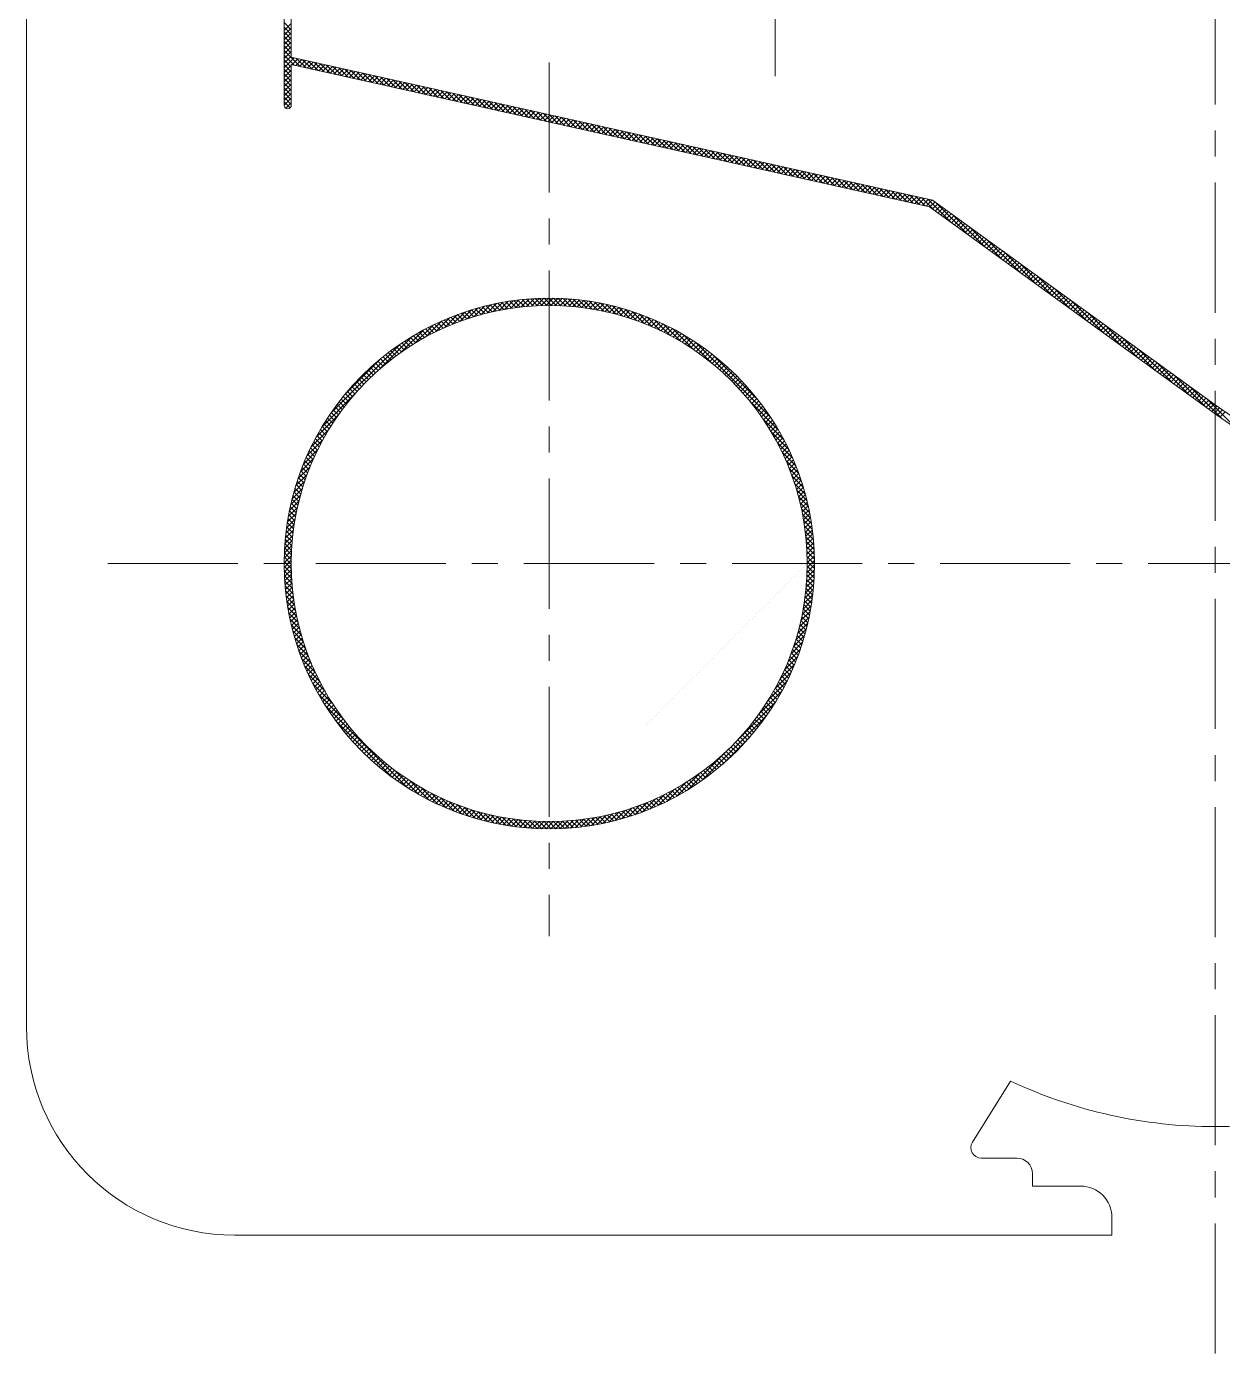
# Model space of a CAD drawing. Header units: millimetres. Extents: x -394 to 6212, y -2458 to 809.
# Drawn here: x 2890.57 to 2913.56, y -1895.46 to -1869.96 of the extents above; entities that cross this region are included whole.
import ezdxf

# ---------------------------------------------------------------- set-up
doc = ezdxf.new("R2010")
doc.units = ezdxf.units.MM
doc.linetypes.add('CENTERX2', pattern=[4, 2.5, -0.5, 0.5, -0.5])
for name, color, linetype, lineweight, true_color in [('1', 1, 'Continuous', 18, 0xff0000), ('2', 2, 'Continuous', 18, 0xffff00), ('3', 3, 'CENTERX2', 18, 0x00ff00)]:
    doc.layers.add(name, color=color, linetype=linetype, lineweight=lineweight, true_color=true_color)

msp = doc.modelspace()

# ---------------------------------------------------------------- hatches: boundary and pattern name
at = {"layer": '2'}
h = msp.add_hatch(dxfattribs=at)
h.set_pattern_fill('ANSI37', color=256, scale=0.02, style=0)
h.set_pattern_definition([(45, (2525.19108, -2369.49674), (-0.0449012806, 0.0449012806), []), (135, (2525.19108, -2369.49674), (-0.0449012806, -0.0449012806), [])])
edge = h.paths.add_edge_path(flags=0)
edge.add_line((2900.62236, -1875.18105), (2900.62236, -1875.31944))
edge.add_arc((2900.62236, -1880.27884), 4.9594, 0, 90, ccw=False)
edge.add_line((2905.58177, -1880.27884), (2905.72016, -1880.27884))
edge.add_arc((2900.62236, -1880.27884), 5.09779, 0, 90)
edge = h.paths.add_edge_path(flags=0)
edge.add_line((2900.62236, -1875.31944), (2900.62236, -1875.18105))
edge.add_arc((2900.62236, -1880.27884), 5.09779, 90, 180)
edge.add_line((2895.52457, -1880.27884), (2895.66296, -1880.27884))
edge.add_arc((2900.62236, -1880.27884), 4.9594, 90, 180, ccw=False)
edge = h.paths.add_edge_path(flags=0)
edge.add_line((2895.66296, -1880.27884), (2895.52457, -1880.27884))
edge.add_arc((2900.62236, -1880.27884), 5.09779, 180, 270)
edge.add_line((2900.62236, -1885.37663), (2900.62236, -1885.23824))
edge.add_arc((2900.62236, -1880.27884), 4.9594, 180, 270, ccw=False)
edge = h.paths.add_edge_path(flags=0)
edge.add_line((2905.72016, -1880.27884), (2905.58177, -1880.27884))
edge.add_arc((2900.62236, -1880.27884), 4.9594, 270, 360, ccw=False)
edge.add_line((2900.62236, -1885.23824), (2900.62236, -1885.37663))
edge.add_arc((2900.62236, -1880.27884), 5.09779, 270, 360)

# ---------------------------------------------------------------- linework, layer by layer
at = {"layer": '1'}
for p, q in [((2890.57369, -1823.93368), (2890.57369, -1889.18445)), ((2895.52457, -1841.67451), (2895.52457, -1871.47187)), ((2895.66296, -1842.56899), (2895.66296, -1870.54914)), ((2907.99143, -1873.29396), (2895.66296, -1870.54914)), ((2895.66296, -1870.69092), (2895.66296, -1871.47187)), ((2907.93341, -1873.42282), (2895.66296, -1870.69092)), ((2913.42236, -1877.2295), (2907.99143, -1873.29396)), ((2913.448, -1877.41899), (2907.93341, -1873.42282)), ((2923.29311, -1884.15009), (2913.42236, -1877.2295)), ((2923.21164, -1884.26198), (2913.448, -1877.41899)), ((2908.75434, -1891.39704), (2909.4888, -1890.22296)), ((2909.60945, -1891.70311), (2908.92389, -1891.70311)), ((2909.90945, -1892.24126), (2909.90945, -1892.00311)), ((2910.83556, -1892.24126), (2909.90945, -1892.24126)), ((2911.43556, -1892.84126), (2911.43556, -1893.18445)), ((2894.57369, -1893.18445), (2911.43556, -1893.18445))]:
    msp.add_line(p, q, dxfattribs=at)
for radius in [5.09779, 4.9594]:
    msp.add_circle((2900.62236, -1880.27884), radius, dxfattribs=at)
for centre, radius, start, end in [((2895.59377, -1871.47187), 0.06919, 180, 0), ((2894.57369, -1889.18445), 4, 180, 270), ((2913.40795, -1881.88651), 9.21174, 244.820747, 270.089651), ((2913.43678, -1881.88651), 9.21174, 269.910349, 295.179253), ((2908.92389, -1891.50311), 0.2, 147.971323, 270), ((2909.60945, -1892.00311), 0.3, 0, 90), ((2910.83556, -1892.84126), 0.6, 360, 90)]:
    msp.add_arc(centre, radius, start, end, dxfattribs=at)
at = {"layer": '2'}
for p, q in [((2895.66296, -1870.0206), (2895.52457, -1869.88221)), ((2895.52457, -1870.03683), (2895.66296, -1869.89845)), ((2895.66296, -1870.11041), (2895.52457, -1869.97202)), ((2895.52457, -1870.12664), (2895.66296, -1869.98825)), ((2895.66296, -1870.20021), (2895.52457, -1870.06182)), ((2895.52457, -1870.21644), (2895.66296, -1870.07805)), ((2895.66296, -1870.29001), (2895.52457, -1870.15162)), ((2895.52457, -1870.30624), (2895.66296, -1870.16785)), ((2895.66296, -1870.37981), (2895.52457, -1870.24142)), ((2895.52457, -1870.39604), (2895.66296, -1870.25766)), ((2895.66296, -1870.46962), (2895.52457, -1870.33123)), ((2895.52457, -1870.48585), (2895.66296, -1870.34746)), ((2895.83212, -1870.72858), (2895.52457, -1870.42103)), ((2895.52457, -1870.57565), (2895.66296, -1870.43726)), ((2895.7166, -1870.70286), (2895.52457, -1870.51083)), ((2895.52457, -1870.66545), (2895.66296, -1870.52706)), ((2895.52457, -1870.75526), (2895.71835, -1870.56147)), ((2895.66296, -1870.73902), (2895.52457, -1870.60063)), ((2895.66296, -1870.82883), (2895.52457, -1870.69044)), ((2895.52457, -1870.84506), (2895.66296, -1870.70667)), ((2895.66296, -1870.91863), (2895.52457, -1870.78024)), ((2895.52457, -1870.93486), (2895.66296, -1870.79647)), ((2895.67584, -1870.69379), (2895.7918, -1870.57783)), ((2895.74929, -1870.71014), (2895.86525, -1870.59418)), ((2895.94764, -1870.7543), (2895.76526, -1870.57192)), ((2895.82274, -1870.72649), (2895.9387, -1870.61053)), ((2896.06317, -1870.78002), (2895.88078, -1870.59764)), ((2895.89619, -1870.74284), (2896.01215, -1870.62688)), ((2895.96964, -1870.7592), (2896.0856, -1870.64324)), ((2896.17869, -1870.80574), (2895.9963, -1870.62336)), ((2896.04309, -1870.77555), (2896.15905, -1870.65959)), ((2896.29421, -1870.83146), (2896.11183, -1870.64908)), ((2896.11654, -1870.7919), (2896.2325, -1870.67594)), ((2896.18999, -1870.80826), (2896.30595, -1870.6923)), ((2896.40973, -1870.85718), (2896.22735, -1870.6748)), ((2896.26344, -1870.82461), (2896.3794, -1870.70865)), ((2896.33689, -1870.84096), (2896.45285, -1870.725)), ((2896.52526, -1870.8829), (2896.34287, -1870.70052)), ((2896.41034, -1870.85731), (2896.5263, -1870.74135)), ((2896.64078, -1870.90862), (2896.45839, -1870.72624)), ((2896.48379, -1870.87367), (2896.59975, -1870.75771)), ((2896.55724, -1870.89002), (2896.6732, -1870.77406)), ((2896.7563, -1870.93434), (2896.57392, -1870.75196)), ((2896.63069, -1870.90637), (2896.74665, -1870.79041)), ((2896.87182, -1870.96006), (2896.68944, -1870.77768)), ((2896.70414, -1870.92273), (2896.8201, -1870.80677)), ((2896.98735, -1870.98578), (2896.80496, -1870.8034)), ((2895.66296, -1871.00843), (2895.52457, -1870.87004)), ((2895.52457, -1871.02466), (2895.66296, -1870.88627)), ((2895.66296, -1871.09823), (2895.52457, -1870.95984)), ((2895.52457, -1871.11447), (2895.66296, -1870.97608)), ((2895.66296, -1871.18804), (2895.52457, -1871.04965)), ((2895.52457, -1871.20427), (2895.66296, -1871.06588)), ((2896.77759, -1870.93908), (2896.89355, -1870.82312)), ((2896.85104, -1870.95543), (2896.967, -1870.83947)), ((2897.10287, -1871.0115), (2896.92049, -1870.82912)), ((2896.92449, -1870.97178), (2897.04045, -1870.85582)), ((2896.99794, -1870.98814), (2897.1139, -1870.87218)), ((2897.21839, -1871.03722), (2897.03601, -1870.85484)), ((2897.07139, -1871.00449), (2897.18735, -1870.88853)), ((2897.14484, -1871.02084), (2897.2608, -1870.90488)), ((2897.33391, -1871.06294), (2897.15153, -1870.88056)), ((2897.21829, -1871.0372), (2897.33425, -1870.92124)), ((2897.44944, -1871.08866), (2897.26705, -1870.90628)), ((2897.29173, -1871.05355), (2897.4077, -1870.93759)), ((2897.36518, -1871.0699), (2897.48115, -1870.95394)), ((2897.56496, -1871.11438), (2897.38258, -1870.932)), ((2897.43863, -1871.08626), (2897.55459, -1870.97029)), ((2897.68048, -1871.1401), (2897.4981, -1870.95772)), ((2897.51208, -1871.10261), (2897.62804, -1870.98665)), ((2897.58553, -1871.11896), (2897.70149, -1871.003)), ((2897.79601, -1871.16582), (2897.61362, -1870.98344)), ((2897.65898, -1871.13531), (2897.77494, -1871.01935)), ((2897.91153, -1871.19154), (2897.72914, -1871.00916)), ((2897.73243, -1871.15167), (2897.84839, -1871.03571)), ((2897.80588, -1871.16802), (2897.92184, -1871.05206)), ((2898.02705, -1871.21726), (2897.84467, -1871.03488)), ((2897.87933, -1871.18437), (2897.99529, -1871.06841)), ((2898.14257, -1871.24298), (2897.96019, -1871.0606)), ((2895.66296, -1871.27784), (2895.52457, -1871.13945)), ((2895.52457, -1871.29407), (2895.66296, -1871.15568)), ((2895.66296, -1871.36764), (2895.52457, -1871.22925)), ((2895.52457, -1871.38387), (2895.66296, -1871.24548)), ((2895.66296, -1871.45744), (2895.52457, -1871.31906)), ((2897.95278, -1871.20073), (2898.06874, -1871.08477)), ((2898.02623, -1871.21708), (2898.14219, -1871.10112)), ((2898.2581, -1871.2687), (2898.07571, -1871.08632)), ((2898.09968, -1871.23343), (2898.21564, -1871.11747)), ((2898.17313, -1871.24978), (2898.28909, -1871.13382)), ((2898.37362, -1871.29442), (2898.19123, -1871.11204)), ((2898.24658, -1871.26614), (2898.36254, -1871.15018)), ((2898.48914, -1871.32014), (2898.30676, -1871.13776)), ((2898.32003, -1871.28249), (2898.43599, -1871.16653)), ((2898.39348, -1871.29884), (2898.50944, -1871.18288)), ((2898.60466, -1871.34586), (2898.42228, -1871.16348)), ((2898.46693, -1871.3152), (2898.58289, -1871.19924)), ((2898.72019, -1871.37158), (2898.5378, -1871.1892)), ((2898.54038, -1871.33155), (2898.65634, -1871.21559)), ((2898.61383, -1871.3479), (2898.72979, -1871.23194)), ((2898.83571, -1871.3973), (2898.65332, -1871.21492)), ((2898.68728, -1871.36425), (2898.80324, -1871.24829)), ((2898.76073, -1871.38061), (2898.87669, -1871.26465)), ((2898.95123, -1871.42302), (2898.76885, -1871.24064)), ((2898.83418, -1871.39696), (2898.95014, -1871.281)), ((2899.06675, -1871.44874), (2898.88437, -1871.26636)), ((2898.90763, -1871.41331), (2899.02359, -1871.29735)), ((2898.98108, -1871.42967), (2899.09704, -1871.31371)), ((2899.18228, -1871.47446), (2898.99989, -1871.29208)), ((2899.2978, -1871.50018), (2899.11542, -1871.3178)), ((2895.63951, -1871.52379), (2895.52457, -1871.40886)), ((2895.52459, -1871.47365), (2895.66296, -1871.33529)), ((2895.5553, -1871.52939), (2895.53624, -1871.51033)), ((2895.55734, -1871.53071), (2895.66296, -1871.42509)), ((2899.05453, -1871.44602), (2899.17049, -1871.33006)), ((2899.12798, -1871.46237), (2899.24394, -1871.34641)), ((2899.20143, -1871.47873), (2899.31739, -1871.36276)), ((2899.41332, -1871.5259), (2899.23094, -1871.34352)), ((2899.27488, -1871.49508), (2899.39084, -1871.37912)), ((2899.52884, -1871.55162), (2899.34646, -1871.36924)), ((2899.34833, -1871.51143), (2899.46429, -1871.39547)), ((2899.42177, -1871.52778), (2899.53774, -1871.41182)), ((2899.64437, -1871.57734), (2899.46198, -1871.39496)), ((2899.49522, -1871.54414), (2899.61119, -1871.42818)), ((2899.56867, -1871.56049), (2899.68463, -1871.44453)), ((2899.75989, -1871.60306), (2899.57751, -1871.42068)), ((2899.64212, -1871.57684), (2899.75808, -1871.46088)), ((2899.87541, -1871.62878), (2899.69303, -1871.4464)), ((2899.71557, -1871.5932), (2899.83153, -1871.47723)), ((2899.78902, -1871.60955), (2899.90498, -1871.49359)), ((2899.99094, -1871.6545), (2899.80855, -1871.47212)), ((2899.86247, -1871.6259), (2899.97843, -1871.50994)), ((2900.10646, -1871.68022), (2899.92407, -1871.49784)), ((2899.93592, -1871.64225), (2900.05188, -1871.52629)), ((2900.00937, -1871.65861), (2900.12533, -1871.54265)), ((2900.22198, -1871.70594), (2900.0396, -1871.52356)), ((2900.08282, -1871.67496), (2900.19878, -1871.559)), ((2900.3375, -1871.73166), (2900.15512, -1871.54928)), ((2900.15627, -1871.69131), (2900.27223, -1871.57535)), ((2900.45303, -1871.75738), (2900.27064, -1871.575)), ((2900.22972, -1871.70767), (2900.34568, -1871.59171)), ((2900.30317, -1871.72402), (2900.41913, -1871.60806)), ((2900.37662, -1871.74037), (2900.49258, -1871.62441)), ((2900.56855, -1871.7831), (2900.38616, -1871.60072)), ((2900.45007, -1871.75672), (2900.56603, -1871.64076)), ((2900.68407, -1871.80882), (2900.50169, -1871.62644)), ((2900.52352, -1871.77308), (2900.63948, -1871.65712)), ((2900.59697, -1871.78943), (2900.71293, -1871.67347)), ((2900.79959, -1871.83454), (2900.61721, -1871.65216)), ((2900.67042, -1871.80578), (2900.78638, -1871.68982)), ((2900.91512, -1871.86026), (2900.73273, -1871.67788)), ((2900.74387, -1871.82214), (2900.85983, -1871.70618)), ((2900.81732, -1871.83849), (2900.93328, -1871.72253)), ((2901.03064, -1871.88598), (2900.84826, -1871.7036)), ((2900.89077, -1871.85484), (2901.00673, -1871.73888)), ((2901.14616, -1871.9117), (2900.96378, -1871.72932)), ((2900.96422, -1871.87119), (2901.08018, -1871.75523)), ((2901.03767, -1871.88755), (2901.15363, -1871.77159)), ((2901.26168, -1871.93742), (2901.0793, -1871.75504)), ((2901.11112, -1871.9039), (2901.22708, -1871.78794)), ((2901.18457, -1871.92025), (2901.30053, -1871.80429)), ((2901.37721, -1871.96314), (2901.19482, -1871.78076)), ((2901.25802, -1871.93661), (2901.37398, -1871.82065)), ((2901.49273, -1871.98886), (2901.31035, -1871.80648)), ((2901.33147, -1871.95296), (2901.44743, -1871.837)), ((2901.60825, -1872.01458), (2901.42587, -1871.8322)), ((2901.40492, -1871.96931), (2901.52088, -1871.85335)), ((2901.47837, -1871.98567), (2901.59433, -1871.8697)), ((2901.72377, -1872.0403), (2901.54139, -1871.85792)), ((2901.55181, -1872.00202), (2901.66778, -1871.88606)), ((2901.62526, -1872.01837), (2901.74123, -1871.90241)), ((2901.8393, -1872.06602), (2901.65691, -1871.88364)), ((2901.69871, -1872.03472), (2901.81467, -1871.91876)), ((2901.77216, -1872.05108), (2901.88812, -1871.93512)), ((2901.95482, -1872.09174), (2901.77244, -1871.90936)), ((2901.84561, -1872.06743), (2901.96157, -1871.95147)), ((2902.07034, -1872.11746), (2901.88796, -1871.93508)), ((2901.91906, -1872.08378), (2902.03502, -1871.96782)), ((2901.99251, -1872.10014), (2902.10847, -1871.98418)), ((2902.18587, -1872.14318), (2902.00348, -1871.9608)), ((2902.06596, -1872.11649), (2902.18192, -1872.00053)), ((2902.30139, -1872.1689), (2902.119, -1871.98652)), ((2902.13941, -1872.13284), (2902.25537, -1872.01688)), ((2902.21286, -1872.14919), (2902.32882, -1872.03323)), ((2902.41691, -1872.19462), (2902.23453, -1872.01224)), ((2902.28631, -1872.16555), (2902.40227, -1872.04959)), ((2902.53243, -1872.22034), (2902.35005, -1872.03796)), ((2902.35976, -1872.1819), (2902.47572, -1872.06594)), ((2902.43321, -1872.19825), (2902.54917, -1872.08229)), ((2902.64796, -1872.24606), (2902.46557, -1872.06368)), ((2902.76348, -1872.27178), (2902.58109, -1872.0894)), ((2902.50666, -1872.21461), (2902.62262, -1872.09865)), ((2902.58011, -1872.23096), (2902.69607, -1872.115)), ((2902.65356, -1872.24731), (2902.76952, -1872.13135)), ((2902.879, -1872.2975), (2902.69662, -1872.11512)), ((2902.72701, -1872.26366), (2902.84297, -1872.1477)), ((2902.80046, -1872.28002), (2902.91642, -1872.16406)), ((2902.99452, -1872.32322), (2902.81214, -1872.14084)), ((2902.87391, -1872.29637), (2902.98987, -1872.18041)), ((2903.11005, -1872.34894), (2902.92766, -1872.16656)), ((2902.94736, -1872.31272), (2903.06332, -1872.19676)), ((2903.02081, -1872.32908), (2903.13677, -1872.21312)), ((2903.22557, -1872.37466), (2903.04319, -1872.19228)), ((2903.09426, -1872.34543), (2903.21022, -1872.22947)), ((2903.34109, -1872.40038), (2903.15871, -1872.218)), ((2903.16771, -1872.36178), (2903.28367, -1872.24582)), ((2903.24116, -1872.37813), (2903.35712, -1872.26217)), ((2903.45661, -1872.4261), (2903.27423, -1872.24372)), ((2903.31461, -1872.39449), (2903.43057, -1872.27853)), ((2903.38806, -1872.41084), (2903.50402, -1872.29488)), ((2903.57214, -1872.45182), (2903.38975, -1872.26944)), ((2903.46151, -1872.42719), (2903.57747, -1872.31123)), ((2903.68766, -1872.47754), (2903.50528, -1872.29516)), ((2903.53496, -1872.44355), (2903.65092, -1872.32759)), ((2903.60841, -1872.4599), (2903.72437, -1872.34394)), ((2903.80318, -1872.50326), (2903.6208, -1872.32088)), ((2903.91871, -1872.52898), (2903.73632, -1872.3466)), ((2903.68185, -1872.47625), (2903.79782, -1872.36029)), ((2903.7553, -1872.49261), (2903.87127, -1872.37664)), ((2903.82875, -1872.50896), (2903.94471, -1872.393)), ((2904.03423, -1872.5547), (2903.85184, -1872.37232)), ((2903.9022, -1872.52531), (2904.01816, -1872.40935)), ((2904.14975, -1872.58043), (2903.96737, -1872.39804)), ((2903.97565, -1872.54166), (2904.09161, -1872.4257)), ((2904.0491, -1872.55802), (2904.16506, -1872.44206)), ((2904.26527, -1872.60615), (2904.08289, -1872.42376)), ((2904.12255, -1872.57437), (2904.23851, -1872.45841)), ((2904.196, -1872.59072), (2904.31196, -1872.47476)), ((2904.3808, -1872.63187), (2904.19841, -1872.44948)), ((2904.26945, -1872.60708), (2904.38541, -1872.49112)), ((2904.49632, -1872.65759), (2904.31393, -1872.4752)), ((2904.3429, -1872.62343), (2904.45886, -1872.50747)), ((2904.41635, -1872.63978), (2904.53231, -1872.52382)), ((2904.61184, -1872.68331), (2904.42946, -1872.50092)), ((2904.4898, -1872.65613), (2904.60576, -1872.54017)), ((2904.72736, -1872.70903), (2904.54498, -1872.52664)), ((2904.56325, -1872.67249), (2904.67921, -1872.55653)), ((2904.6367, -1872.68884), (2904.75266, -1872.57288)), ((2904.84289, -1872.73475), (2904.6605, -1872.55236)), ((2904.71015, -1872.70519), (2904.82611, -1872.58923)), ((2904.95841, -1872.76047), (2904.77602, -1872.57808)), ((2904.7836, -1872.72155), (2904.89956, -1872.60559)), ((2904.85705, -1872.7379), (2904.97301, -1872.62194)), ((2905.07393, -1872.78619), (2904.89155, -1872.6038)), ((2904.9305, -1872.75425), (2905.04646, -1872.63829)), ((2905.00395, -1872.7706), (2905.11991, -1872.65464)), ((2905.18945, -1872.81191), (2905.00707, -1872.62952)), ((2905.0774, -1872.78696), (2905.19336, -1872.671)), ((2905.30498, -1872.83763), (2905.12259, -1872.65524)), ((2905.15085, -1872.80331), (2905.26681, -1872.68735)), ((2905.2243, -1872.81966), (2905.34026, -1872.7037)), ((2905.4205, -1872.86335), (2905.23812, -1872.68096)), ((2905.29775, -1872.83602), (2905.41371, -1872.72006)), ((2905.53602, -1872.88907), (2905.35364, -1872.70668)), ((2905.3712, -1872.85237), (2905.48716, -1872.73641)), ((2905.44465, -1872.86872), (2905.56061, -1872.75276)), ((2905.65154, -1872.91479), (2905.46916, -1872.7324)), ((2905.5181, -1872.88507), (2905.63406, -1872.76911)), ((2905.76707, -1872.94051), (2905.58468, -1872.75812)), ((2905.59155, -1872.90143), (2905.70751, -1872.78547)), ((2905.665, -1872.91778), (2905.78096, -1872.80182)), ((2905.88259, -1872.96623), (2905.70021, -1872.78384)), ((2905.73845, -1872.93413), (2905.85441, -1872.81817)), ((2905.81189, -1872.95049), (2905.92786, -1872.83453)), ((2905.99811, -1872.99195), (2905.81573, -1872.80956)), ((2905.88534, -1872.96684), (2906.00131, -1872.85088)), ((2906.11364, -1873.01767), (2905.93125, -1872.83528)), ((2905.95879, -1872.98319), (2906.07475, -1872.86723)), ((2906.03224, -1872.99955), (2906.1482, -1872.88358)), ((2906.22916, -1873.04339), (2906.04677, -1872.861)), ((2906.10569, -1873.0159), (2906.22165, -1872.89994)), ((2906.34468, -1873.06911), (2906.1623, -1872.88672)), ((2906.17914, -1873.03225), (2906.2951, -1872.91629)), ((2906.25259, -1873.0486), (2906.36855, -1872.93264)), ((2906.4602, -1873.09483), (2906.27782, -1872.91244)), ((2906.32604, -1873.06496), (2906.442, -1872.949)), ((2906.57573, -1873.12055), (2906.39334, -1872.93816)), ((2906.39949, -1873.08131), (2906.51545, -1872.96535)), ((2906.47294, -1873.09766), (2906.5889, -1872.9817)), ((2906.69125, -1873.14627), (2906.50886, -1872.96388)), ((2906.54639, -1873.11402), (2906.66235, -1872.99806)), ((2906.61984, -1873.13037), (2906.7358, -1873.01441)), ((2906.80677, -1873.17199), (2906.62439, -1872.9896)), ((2906.69329, -1873.14672), (2906.80925, -1873.03076)), ((2906.92229, -1873.19771), (2906.73991, -1873.01532)), ((2906.76674, -1873.16307), (2906.8827, -1873.04711)), ((2906.84019, -1873.17943), (2906.95615, -1873.06347)), ((2907.03782, -1873.22343), (2906.85543, -1873.04104)), ((2906.91364, -1873.19578), (2907.0296, -1873.07982)), ((2907.15334, -1873.24915), (2906.97095, -1873.06676)), ((2906.98709, -1873.21213), (2907.10305, -1873.09617)), ((2907.06054, -1873.22849), (2907.1765, -1873.11253)), ((2907.26886, -1873.27487), (2907.08648, -1873.09248)), ((2907.13399, -1873.24484), (2907.24995, -1873.12888)), ((2907.38438, -1873.30059), (2907.202, -1873.1182)), ((2907.20744, -1873.26119), (2907.3234, -1873.14523)), ((2907.28089, -1873.27754), (2907.39685, -1873.16158)), ((2907.49991, -1873.32631), (2907.31752, -1873.14392)), ((2907.35434, -1873.2939), (2907.4703, -1873.17794)), ((2907.42779, -1873.31025), (2907.54375, -1873.19429)), ((2907.61543, -1873.35203), (2907.43305, -1873.16964)), ((2907.50124, -1873.3266), (2907.6172, -1873.21064)), ((2907.73095, -1873.37775), (2907.54857, -1873.19536)), ((2907.57469, -1873.34296), (2907.69065, -1873.227)), ((2907.64814, -1873.35931), (2907.7641, -1873.24335)), ((2907.84647, -1873.40347), (2907.66409, -1873.22108)), ((2907.72159, -1873.37566), (2907.83755, -1873.2597)), ((2908.01412, -1873.48131), (2907.77961, -1873.2468)), ((2907.79504, -1873.39202), (2907.911, -1873.27605)), ((2907.86849, -1873.40837), (2907.98445, -1873.29241)), ((2908.34027, -1873.71765), (2907.89514, -1873.27252)), ((2907.93945, -1873.4272), (2908.03855, -1873.32811)), ((2907.99152, -1873.46494), (2908.09062, -1873.36584)), ((2908.66641, -1873.95399), (2908.04572, -1873.3333)), ((2908.04359, -1873.50267), (2908.14269, -1873.40357)), ((2908.09566, -1873.5404), (2908.19476, -1873.44131)), ((2908.14773, -1873.57813), (2908.24683, -1873.47904)), ((2908.1998, -1873.61587), (2908.2989, -1873.51677)), ((2908.25187, -1873.6536), (2908.35097, -1873.5545)), ((2908.30394, -1873.69133), (2908.40304, -1873.59224)), ((2908.99255, -1874.19033), (2908.37186, -1873.56964)), ((2908.35601, -1873.72906), (2908.45511, -1873.62997)), ((2908.40808, -1873.7668), (2908.50718, -1873.6677)), ((2908.46015, -1873.80453), (2908.55925, -1873.70543)), ((2908.51222, -1873.84226), (2908.61132, -1873.74317)), ((2908.56429, -1873.87999), (2908.66339, -1873.7809)), ((2908.61636, -1873.91773), (2908.71546, -1873.81863)), ((2908.66843, -1873.95546), (2908.76753, -1873.85636)), ((2909.31869, -1874.42667), (2908.698, -1873.80598)), ((2908.7205, -1873.99319), (2908.8196, -1873.8941)), ((2908.77257, -1874.03092), (2908.87167, -1873.93183)), ((2908.82464, -1874.06866), (2908.92374, -1873.96956)), ((2908.87671, -1874.10639), (2908.97581, -1874.00729)), ((2908.92878, -1874.14412), (2909.02788, -1874.04503)), ((2908.98085, -1874.18186), (2909.07995, -1874.08276)), ((2909.64483, -1874.66301), (2909.02415, -1874.04232)), ((2909.03292, -1874.21959), (2909.13202, -1874.12049)), ((2909.08499, -1874.25732), (2909.18409, -1874.15823)), ((2909.13706, -1874.29505), (2909.23616, -1874.19596)), ((2909.18913, -1874.33279), (2909.28823, -1874.23369)), ((2909.2412, -1874.37052), (2909.3403, -1874.27142)), ((2909.29327, -1874.40825), (2909.39237, -1874.30916)), ((2909.34534, -1874.44598), (2909.44444, -1874.34689)), ((2909.97098, -1874.89935), (2909.35029, -1874.27866)), ((2909.39741, -1874.48372), (2909.49651, -1874.38462)), ((2909.44948, -1874.52145), (2909.54858, -1874.42235)), ((2909.50155, -1874.55918), (2909.60065, -1874.46009)), ((2909.55362, -1874.59691), (2909.65272, -1874.49782)), ((2909.60569, -1874.63465), (2909.70479, -1874.53555)), ((2909.65776, -1874.67238), (2909.75686, -1874.57328)), ((2910.29712, -1875.13569), (2909.67643, -1874.515)), ((2909.70983, -1874.71011), (2909.80893, -1874.61102)), ((2909.7619, -1874.74784), (2909.861, -1874.64875)), ((2909.81397, -1874.78558), (2909.91307, -1874.68648)), ((2909.86604, -1874.82331), (2909.96514, -1874.72421)), ((2909.91811, -1874.86104), (2910.01721, -1874.76195)), ((2909.97018, -1874.89877), (2910.06928, -1874.79968)), ((2910.62326, -1875.37203), (2910.00257, -1874.75134)), ((2910.02225, -1874.93651), (2910.12135, -1874.83741)), ((2910.07432, -1874.97424), (2910.17342, -1874.87514)), ((2910.12639, -1875.01197), (2910.22549, -1874.91288)), ((2910.17846, -1875.04971), (2910.27756, -1874.95061)), ((2910.23053, -1875.08744), (2910.32963, -1874.98834)), ((2910.2826, -1875.12517), (2910.3817, -1875.02608)), ((2910.9494, -1875.60837), (2910.32872, -1874.98768)), ((2910.33467, -1875.1629), (2910.43377, -1875.06381)), ((2910.38674, -1875.20064), (2910.48584, -1875.10154)), ((2910.43881, -1875.23837), (2910.53791, -1875.13927)), ((2910.49088, -1875.2761), (2910.58998, -1875.17701)), ((2910.54295, -1875.31383), (2910.64205, -1875.21474)), ((2910.59502, -1875.35157), (2910.69412, -1875.25247)), ((2910.64709, -1875.3893), (2910.74619, -1875.2902)), ((2911.27555, -1875.84471), (2910.65486, -1875.22402)), ((2910.69916, -1875.42703), (2910.79826, -1875.32794)), ((2910.75123, -1875.46476), (2910.85033, -1875.36567)), ((2910.8033, -1875.5025), (2910.9024, -1875.4034)), ((2910.85537, -1875.54023), (2910.95447, -1875.44113)), ((2910.90744, -1875.57796), (2911.00654, -1875.47887)), ((2910.95951, -1875.61569), (2911.05861, -1875.5166)), ((2911.60169, -1876.08105), (2910.981, -1875.46036)), ((2911.01158, -1875.65343), (2911.11068, -1875.55433)), ((2911.06365, -1875.69116), (2911.16275, -1875.59206)), ((2911.11572, -1875.72889), (2911.21482, -1875.6298)), ((2911.16779, -1875.76662), (2911.26689, -1875.66753)), ((2911.21986, -1875.80436), (2911.31896, -1875.70526)), ((2911.27193, -1875.84209), (2911.37103, -1875.74299)), ((2911.92783, -1876.31739), (2911.30714, -1875.6967)), ((2911.324, -1875.87982), (2911.4231, -1875.78073)), ((2911.37607, -1875.91756), (2911.47516, -1875.81846)), ((2911.42814, -1875.95529), (2911.52723, -1875.85619)), ((2911.48021, -1875.99302), (2911.5793, -1875.89393)), ((2911.53228, -1876.03075), (2911.63137, -1875.93166)), ((2911.58435, -1876.06849), (2911.68344, -1875.96939)), ((2912.25397, -1876.55373), (2911.63329, -1875.93304)), ((2911.63642, -1876.10622), (2911.73551, -1876.00712)), ((2911.68849, -1876.14395), (2911.78758, -1876.04486)), ((2911.74056, -1876.18168), (2911.83965, -1876.08259)), ((2911.79263, -1876.21942), (2911.89172, -1876.12032)), ((2911.8447, -1876.25715), (2911.94379, -1876.15805)), ((2912.58012, -1876.79007), (2911.95943, -1876.16938)), ((2911.89677, -1876.29488), (2911.99586, -1876.19579)), ((2911.94884, -1876.33261), (2912.04793, -1876.23352)), ((2912.00091, -1876.37035), (2912.1, -1876.27125)), ((2912.05298, -1876.40808), (2912.15207, -1876.30898)), ((2912.10505, -1876.44581), (2912.20414, -1876.34672)), ((2912.15712, -1876.48354), (2912.25621, -1876.38445)), ((2912.20919, -1876.52128), (2912.30828, -1876.42218)), ((2912.90626, -1877.02641), (2912.28557, -1876.40572)), ((2912.26126, -1876.55901), (2912.36035, -1876.45991)), ((2912.31333, -1876.59674), (2912.41242, -1876.49765)), ((2912.3654, -1876.63447), (2912.46449, -1876.53538)), ((2912.41747, -1876.67221), (2912.51656, -1876.57311)), ((2912.46954, -1876.70994), (2912.56863, -1876.61084)), ((2912.52161, -1876.74767), (2912.6207, -1876.64858)), ((2913.2324, -1877.26275), (2912.61171, -1876.64206)), ((2912.57368, -1876.78541), (2912.67277, -1876.68631)), ((2912.62575, -1876.82314), (2912.72484, -1876.72404)), ((2912.67782, -1876.86087), (2912.77691, -1876.76178)), ((2912.72989, -1876.8986), (2912.82898, -1876.79951)), ((2912.78196, -1876.93634), (2912.88105, -1876.83724)), ((2912.83403, -1876.97407), (2912.93312, -1876.87497)), ((2912.8861, -1877.0118), (2912.98519, -1876.91271)), ((2913.54975, -1877.4903), (2912.93786, -1876.8784)), ((2912.93817, -1877.04953), (2913.03726, -1876.95044)), ((2912.99024, -1877.08727), (2913.08933, -1876.98817)), ((2913.04231, -1877.125), (2913.1414, -1877.0259)), ((2913.09438, -1877.16273), (2913.19347, -1877.06364)), ((2913.14645, -1877.20046), (2913.24554, -1877.10137)), ((2913.19852, -1877.2382), (2913.29761, -1877.1391)), ((2913.25059, -1877.27593), (2913.34968, -1877.17683)), ((2913.84996, -1877.70071), (2913.264, -1877.11474)), ((2913.30266, -1877.31366), (2913.40175, -1877.21457)), ((2913.35473, -1877.35139), (2913.45382, -1877.2523)), ((2913.4068, -1877.38913), (2913.50705, -1877.28888)), ((2913.45902, -1877.42671), (2913.55984, -1877.32589)), ((2913.51182, -1877.46371), (2913.61118, -1877.36435))]:
    msp.add_line(p, q, dxfattribs=at)
at = {"layer": '3'}
for p, q in [((2913.42236, -1895.45793), (2913.42236, -1816.37768)), ((2904.96236, -1870.91112), (2904.96236, -1841.06075)), ((2900.62236, -1870.64749), (2900.62236, -1887.43678)), ((2892.13599, -1880.27884), (2936.00345, -1880.27884))]:
    msp.add_line(p, q, dxfattribs=at)

doc.saveas('drawing.dxf')
